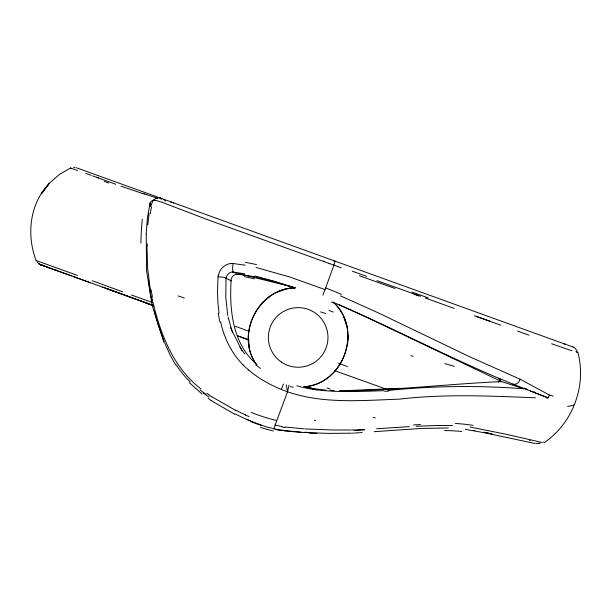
<?xml version="1.0" encoding="UTF-8"?>
<svg xmlns="http://www.w3.org/2000/svg" width="611" height="611" viewBox="0 0 611 611"><rect width="100%" height="100%" fill="white"/><g stroke="black" fill="none" stroke-linecap="round" stroke-linejoin="round"><path stroke-width="0.92" d="M146.968 246.279L147.671 268.802L150.359 289.904M147.175 246.042L147.236 243.766M254.986 362.277C235.968 332.292 259.507 288.415 295.021 287.728M335.767 304.721C362.27 332.353 342.702 383.8 304.545 386.862M219.021 313.176L217.883 302.529L217.508 291.821L218.028 276.898L218.738 276.89A6.278 1.451 2.2 0 1 225.902 278.272L231.095 280.686C229.308 309.983 232.661 344.436 256.903 364.408M257.086 365.638C234.784 335.997 257.75 288.507 294.869 287.781M305.004 386.656C344.963 382.982 362.682 328.787 333.094 301.857M347.514 345.116L348.079 335.874M146.22 233.921L147.358 218.264L150.191 202.707M147.786 224.963L149.13 213.208M500.806 379.179L500.585 380.294M289.011 385.174L287.529 391.758A178.603 1.871 -69.8 0 1 275.118 425.088L274.079 428.975M245.232 265.212L233.158 263.494L233.02 264.257A6.698 1.451 -82.7 0 0 232.631 269.802L232.814 271.208A6.049 1.306 -82.7 0 0 233.165 271.994L237.954 274.217L254.955 276.806M500.508 380.577L500.149 381.684M150.634 206.633L151.001 205.51M322.86 295.174L325.044 289.599A171.867 1.818 -69.8 0 0 333.896 265.159L335.072 261.134M340.48 295.861L377.911 312.687L470.432 357.13L520.221 379.248L549.281 394.981L548.174 397.876L546.471 397.898M151.329 204.601L151.795 203.455A39.058 34.628 18.7 0 1 152.139 202.676L153.445 200.278M283.458 384.014L281.32 389.428C318.766 404.665 360.016 400.488 399.449 399.151C444.64 393.797 490.129 395.959 535.457 397.822M261.951 303.117L269.23 296.786M544.37 442.616C572.828 422.995 586.843 385.778 577.838 352.31M71.449 168.376L70.517 168.025L59.588 174.288L49.354 183.254L41.388 193.824L49.407 183.269C29.649 203.547 26.296 234.708 36.118 260.492L77.421 275.439M277.661 291.982L287.01 288.827L294.869 287.812M388 390.482C433.214 385.778 478.696 385.35 524.032 388.795L501.532 381.585C447.443 384.044 393.469 390.551 339.334 390.956M374.207 431.672L421.735 428.41L448.26 427.975M362.094 432.565L360.154 432.695M359.383 432.741L355.067 433M376.597 428.777L409.324 426.623M364.057 429.495L362.079 429.602M353.884 433.062L354.281 433.039M383.929 390.712C357.572 391.445 330.78 393.125 304.774 387.848M416.137 426.257L437.713 425.462L452.438 425.584M361.284 429.648L356.068 429.877M353.089 433.1L351.898 433.161M339.869 390.864L399.877 388.375M351.104 433.191L328.084 433.39L300.887 432.359M536.29 443.487L540.078 443.334L538.283 443.372M355.266 429.907L352.043 430.007M351.241 430.029L331.506 429.968L305.202 428.914M308.975 432.42L304.744 432.275M301.345 432.13L280.059 430.167M73.595 167.361L75.061 167.437M334.194 390.712L330.123 390.467M304.118 428.846L285.108 427.02M299.802 432.29L284.268 430.862M325.778 390.139L311.098 388.42M535.343 443.578L485.271 432.916L465.292 429.312M233.318 272.086L244.629 273.789M542.347 442.54L505.694 434.154L470.218 427.097M310.128 388.26L305.836 386.923M309.8 388.206L308.83 388.038M281.159 430.388L266.152 426.875L251.327 421.399M155.141 200.187L162.663 202.493L207.228 219.563L329.062 263.433M473.288 430.404L474.976 430.709M483.561 432.26L485.753 432.657M282.03 426.516L275.118 425.088M487.196 432.924L488.609 433.184M256.276 277.081L273.193 281.259L292.86 287.246M256.062 267.465L289.988 277.066L325.044 289.599M302.392 387.267L303.98 387.649M254.932 276.019L274.247 281.289L295.403 288.056M238.855 273.697L293.356 287.17M303.789 386.289L317.308 389.887M301.597 387.076L296.87 385.762M144.486 194.069L142.814 193.588M305.019 386.564L315.788 389.558M304.309 386.435L314.26 389.222L304.171 386.305M549.281 394.981L553.184 396.134M146.533 194.657L157.394 198.117M577.647 352.295L576.02 351.753M261.248 425.447L251.877 422.064M543.362 442.074L543.912 442.265M36.874 260.744L36.118 260.492M142.164 193.374L121.009 186.164M77.536 170.484L70.517 168.025M152.208 302.437L131.518 295.037M85.8 173.379L91.344 175.357M527.018 389.619C461.351 364.584 399.594 330.643 335.027 303.079M92.223 280.724L121.635 291.462M476.824 316.521L490.618 321.447M334.461 370.61L386.205 389.131M341.312 267.832L333.889 265.166M420.589 296.297L376.941 280.64M454.217 308.418L425.302 297.992M517.456 331.055L528.996 335.187M90.604 282.809L40.517 264.723L43.152 265.678M45.359 266.48L49.56 268M76.344 167.742L573.049 347.025M235.227 326.274L249.189 331.315M45.688 266.411L39.157 264.059L36.889 261.898M55.059 269.978L71.235 275.798M108.368 289.217L152.842 305.263M249.41 340.113L237.48 335.806L247.012 339.25M54.952 269.947L39.157 264.059L40.578 264.746M74.076 276.836L121.238 293.86M102.617 287.147L113.31 291.012M96.851 177.35L115.731 184.278M105.535 288.186L146.839 303.178M124.018 294.892L152.383 305.202M526.231 389.314L548.174 397.876L530.256 391.04M43.587 265.838L39.157 264.059L41.334 265.021M281.32 389.428C269.581 384.609 258.377 378.301 248.662 370.083M249.051 416.618L245.423 415.052M338.624 304.538L365.599 316.781L501.532 381.585M246.813 419.39L250.563 421.078M235.418 410.294L211.872 396.768M572.927 346.979L574.653 347.873L577.074 350.569M234.647 414.235L211.192 400.595M208.817 394.698L206.793 393.278M260.446 368.395L257.598 366.287M202.058 394.026L189.471 382.761M256.666 365.561L255.749 364.82M200.935 388.871C172.157 366.928 159.387 331.208 151.749 297.167M243.109 364.943C231.531 353.265 224.077 337.929 220.64 321.936M244.919 354.113L239.879 347.231M175.525 364.759L170.133 355.022L164.68 342.878M230.553 327.786L242.109 350.89M164.122 341.503L158.547 326.075L154.117 310.464M232.516 332.598L228.086 317.033M343.68 316.903L346.834 326.259M164.015 342.381L152.04 305.019L146.587 270.856L146.22 234.097M286.315 384.777L287.529 391.758M151.551 298.962L151.841 300.413M150.711 294.548L151.261 297.511M227.773 315.421L225.787 297.397L226.009 278.44A7.195 6.37 -35.3 0 1 226.139 277.638M150.581 293.807L149.71 288.583M149.061 284.069L149.267 285.581M248.326 339.013L249.571 348.621M148.58 280.296L148.763 281.808M525.85 389.154A6.003 2.643 3.1 0 1 526.277 389.283M520.129 379.225A6.461 5.308 -67 0 1 512.805 384.182M413.151 356.198A303.896 6.774 13.4 0 1 410.714 355.648M325.564 313.542A352.921 1.864 18.5 0 1 320.561 311.877M454.332 366.325A293.853 1.894 16.1 0 1 444.701 363.591M577.586 352.173A270.192 1.604 19.8 0 1 576.226 351.783M571.98 350.729A324.846 2.834 20.5 0 1 551.649 343.764M474.403 315.765A236.213 0.657 19.5 0 1 500.806 325.197M428.128 297.855A251.511 1.879 20 0 1 411.906 292.005M414.105 294.258A253.779 3.498 19.5 0 1 418.558 295.854M366.806 276.416A254.573 2.161 19.8 0 1 352.41 271.246M395.034 288.499A267.656 2.497 19.9 0 1 359.405 275.721M329.13 263.417A240.803 2.268 19.7 0 1 334.049 265.182M325.77 287.98A255.192 100.723 20.9 0 1 341.473 294.365M230.981 280.678A6.606 5.927 -87.7 0 1 237.931 274.362M231.103 280.686A6.316 0.588 1.9 0 1 230.63 280.961M501.501 381.654A6.461 5.308 -64.5 0 1 499.042 378.499M498.293 382.104A6.469 5.132 86 0 1 501.539 381.516M524.391 388.13A8.982 5.537 -2.8 0 1 526.117 388.581M388.726 391.071A208.198 63.407 4.2 0 1 384.632 391.307M170.683 202.256A8.164 6.492 -70.2 0 1 172.844 202.424M172.844 202.455A8.058 4.964 -70.2 0 1 173.86 203.15M150.016 206.258A8.111 5.881 17.6 0 1 153.636 200.041A7.836 6.362 -70.2 0 1 160.235 197.987M153.537 200.232A26.655 17.123 -58.4 0 1 155.072 200.355M153.414 200.187A3.322 0.428 -53.2 0 1 153.285 200.377M155.996 198.384A8.164 6.484 -69 0 1 160.265 197.888M564.006 343.94A7.607 7.607 0 0 1 565.557 344.321M530.111 440.401A259.095 1.077 9.9 0 1 529.355 440.302M316.956 433.329A274.698 107.742 5.8 0 1 309.227 433.146M280.044 430.266A89.145 84.058 19.6 0 1 275.355 429.38M338.471 363.155A250.182 0.909 20.8 0 1 347.445 366.577M333.56 261.004A8.05 0.42 -70.2 0 1 333.881 260.584M163.603 199.492A8.829 7.011 84.8 0 1 165.711 201.156M145.884 303.117A246.882 0.771 20.1 0 1 154.018 306.073M54.654 269.672A183.789 0.695 20.1 0 1 57.602 270.581M122.727 291.852A200.164 5.171 21.9 0 1 121.826 291.47M184.369 298.008A211.452 17.024 16.7 0 1 178.076 295.923M285.047 427.471A100.143 94.109 14.7 0 1 281.954 426.974M315.673 420.315A167.933 1.306 -3 0 1 314.382 420.383M413.517 424.928A313.053 45.581 -7.8 0 1 420.46 424.569M455.332 423.484A161.228 57.083 -16.7 0 1 473.059 425.401M326.946 388.023A355.785 6.079 16.6 0 1 330.192 389.016M485.142 432.619A264.769 3.101 9.9 0 1 492.39 433.993M373.191 417.45A259.423 3.192 10.8 0 1 375.284 417.863M293.219 387.221A354.754 5.048 10.3 0 1 290.355 386.71M444.686 430.556A154.468 50.652 -15.3 0 1 461.656 431.481M364.775 429.869A165.726 13.893 -2.4 0 1 354.235 430.587M284.306 430.526A97.981 91.642 13.3 0 1 281.213 430.052M275.966 420.33A136.711 112.371 12.3 0 1 251.205 412.387M245.53 414.861A185.576 153.689 13.4 0 1 235.533 410.111M211.811 396.852A177.327 173.234 -50.5 0 1 208.763 394.775M205.945 394.347A146.915 140.683 -11.5 0 1 200.08 389.841M152.46 296.946A227.529 198.292 -79.9 0 1 151.077 289.706M140.92 243.132A120.138 45.947 85.7 0 1 142.317 219.135M150.428 213.506A67.302 58.709 40.7 0 1 151.536 206.938M150.795 205.403A34.101 29.336 51.1 0 1 151.138 204.494M161.052 199.331A7.775 1.718 -70.5 0 1 161.823 198.72M323.685 261.042A296.198 0.672 18.7 0 1 324.135 261.195M92.803 175.922A285.2 2.238 20.9 0 1 98.447 177.969M108.643 183.056A162.228 8.073 15.7 0 1 104.168 181.322M142.943 193.519A17.169 6.897 -1.9 0 1 142.294 193.313M144.349 193.939A44.718 10.242 24.1 0 1 146.411 194.535M190.227 382.051A112.882 108.766 -8.5 0 1 175.922 364.507M209.122 397.15A151.284 143.333 -6 0 1 203.081 392.82M211.269 400.488A174.685 170.072 -38.1 0 1 208.175 398.387M252.091 421.621A171.011 141.714 13.3 0 1 234.937 413.792M273.461 430.976A125.202 110.927 11.2 0 1 260.538 427.402M248.677 370.067A83.86 83.562 -26.1 0 1 243.109 364.943M219.907 322.089A118.893 116.22 55.4 0 1 218.303 313.267M218.02 276.898A13.977 13.373 -40.2 0 1 218.234 275.21M231.256 263.456A12.273 11.64 -35 0 1 233.158 263.501M245.507 262.386A199.415 180.642 33.9 0 1 256.513 264.616M218.478 275.24A13.946 13.259 -36 0 1 231.256 263.402M239.054 273.407A6.446 1.856 -83.5 0 1 237.946 274.301M329.115 310.403A226.521 94.736 19.8 0 1 333.163 312.076M232.401 272.132A5.598 4.88 -29.8 0 1 233.303 272.147M226.276 277.638A6.469 5.766 -33.8 0 1 232.401 271.91M244.354 276.63A190.831 164.634 29.9 0 1 254.482 278.891M331.49 302.101A244.843 89.007 20.9 0 1 334.782 303.461M534.228 391.88A15.573 4.109 13.7 0 1 533.571 392.209M573.973 404.994A380.538 43.45 13.1 0 1 567.627 406.399M281.32 362.002A29.794 29.794 0 0 0 327.886 339.762A29.794 29.794 0 0 0 285.337 310.548A29.794 29.794 0 0 0 281.32 362.002"/></g></svg>
